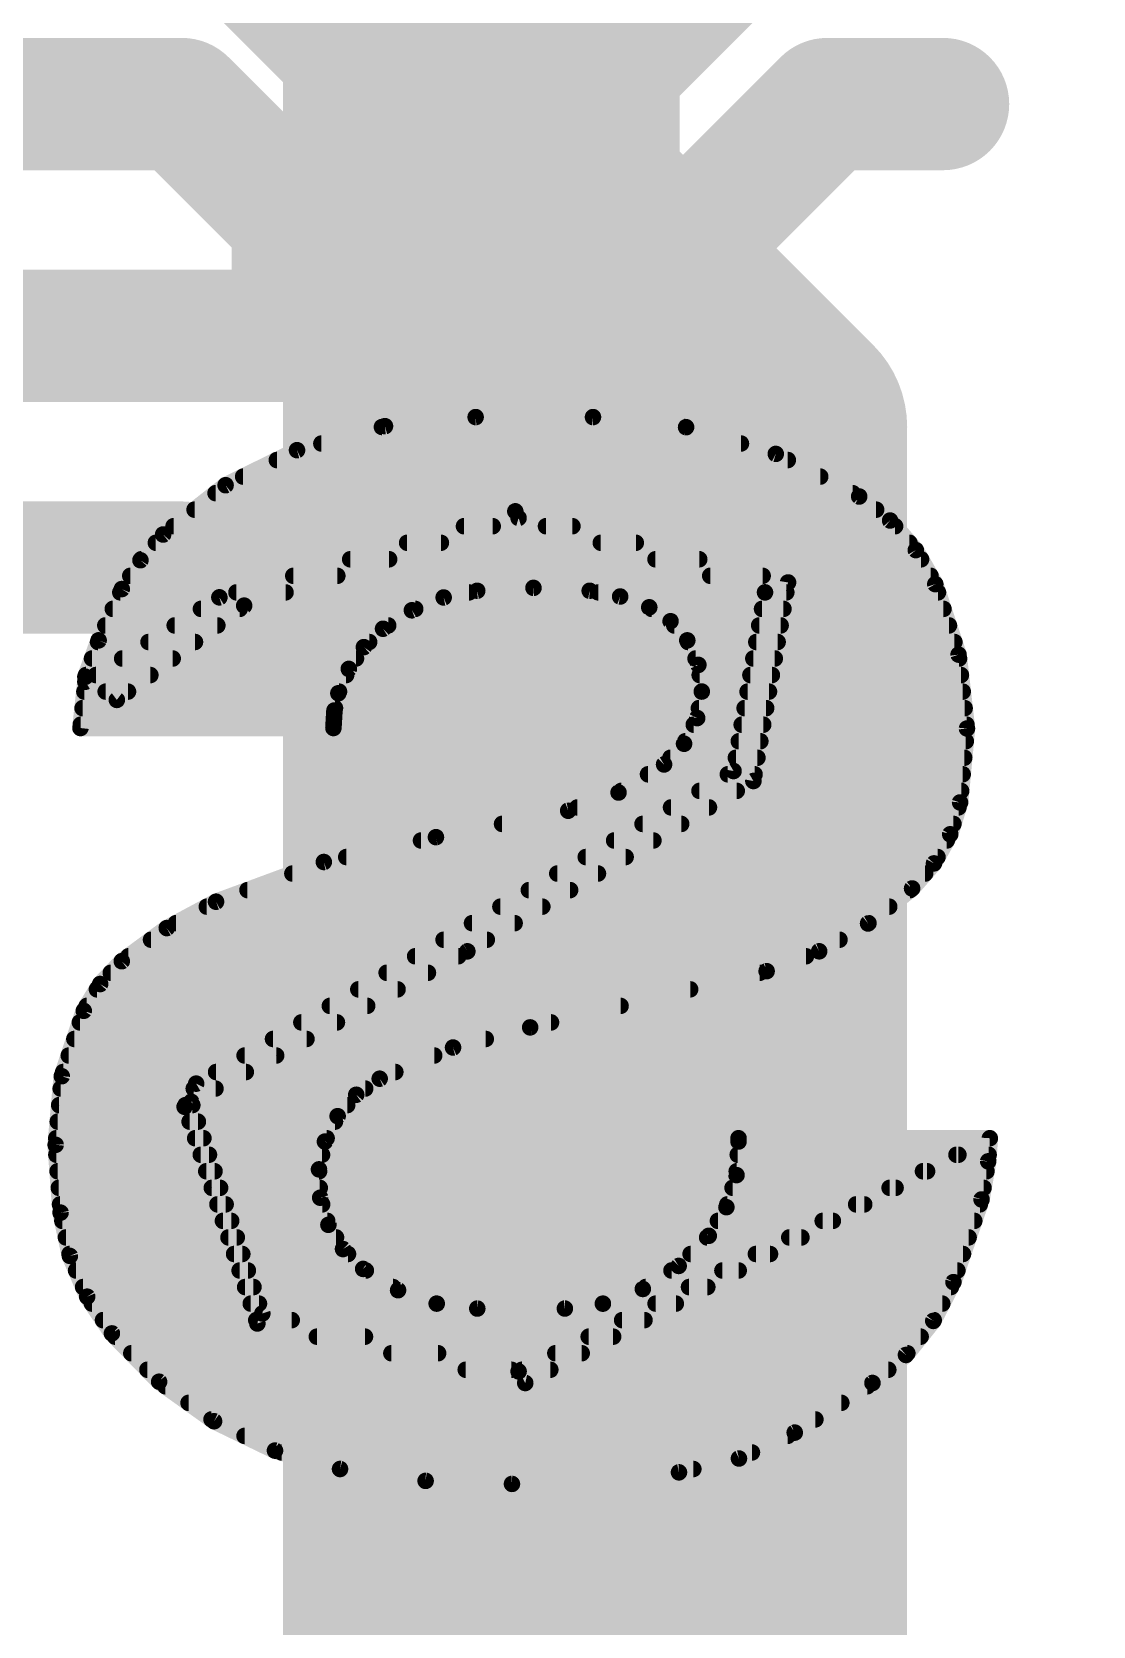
# Model space of a CAD drawing. Extents: x -19.1 to 20.4, y -11.4 to 20.4.
# Drawn here: x 11.374 to 13.005, y 9.589 to 12.037 of the extents above; entities that cross this region are included whole.
import ezdxf

# ---------------------------------------------------------------- set-up
doc = ezdxf.new("R2010")
doc.units = 0
for name, color, linetype in [('1', 12, 'CONTINUOUS'), ('16', 132, 'CONTINUOUS'), ('21', 41, 'CONTINUOUS'), ('22', 40, 'CONTINUOUS')]:
    doc.layers.add(name, color=color, linetype=linetype)

msp = doc.modelspace()

# ---------------------------------------------------------------- linework, layer by layer
at = {"layer": '1', "const_width": 0.3556}
for points in [[(12.5413, 11.43), (11.7475, 12.2238)], [(12.5413, 2.2225), (12.5413, 11.43)]]:
    msp.add_lwpolyline(points, dxfattribs=at)
at = {"layer": '1', "const_width": 0.1778}
for points in [[(12.6302, 11.43, 1), (12.4524, 11.43)], [(12.4784, 11.3671, 1), (12.6042, 11.4929)]]:
    msp.add_lwpolyline(points, format="xyb", dxfattribs=at)
at = {"layer": '16', "const_width": 0.6096}
for points in [[(12.065, 12.065), (12.7, 12.7)], [(12.065, 3.4925), (12.065, 12.065)]]:
    msp.add_lwpolyline(points, dxfattribs=at)
at = {"layer": '16', "const_width": 0.3048}
for points in [[(12.2174, 12.065, 1), (11.9126, 12.065)], [(11.9572, 12.1728, 1), (12.1728, 11.9572)]]:
    msp.add_lwpolyline(points, format="xyb", dxfattribs=at)
at = {"layer": '21', "const_width": 0.2032}
for points in [[(11.249, 11.9259), (11.6049, 11.9259)], [(11.6049, 11.9259), (11.7829, 11.748)], [(12.2405, 11.2141), (12.2405, 11.9259)], [(12.2405, 11.57), (12.5964, 11.9259)], [(12.5964, 11.9259), (12.7743, 11.9259)], [(11.7829, 11.748), (11.7829, 11.57)], [(11.7829, 11.57), (11.0711, 11.57)], [(11.6049, 11.2141), (11.249, 11.2141)]]:
    msp.add_lwpolyline(points, dxfattribs=at)
at = {"layer": '21', "const_width": 0.1016}
for points in [[(11.6409, 11.9618, 1), (11.569, 11.89)], [(11.6049, 11.8751, 1), (11.6049, 11.9767)], [(12.2913, 11.9259, 1), (12.1897, 11.9259)], [(12.5964, 11.9767, 1), (12.5964, 11.8751)], [(12.6323, 11.89, 1), (12.5605, 11.9618)], [(12.7743, 11.8751, 1), (12.7743, 11.9767)], [(11.8337, 11.748, 1), (11.7321, 11.748)], [(11.747, 11.712, 1), (11.8188, 11.7839)], [(11.7829, 11.5192, 1), (11.7829, 11.6208)], [(12.2046, 11.6059, 1), (12.2764, 11.5341)], [(11.7321, 11.57, 1), (11.8337, 11.57)], [(11.6049, 11.1633, 1), (11.6049, 11.2649)], [(12.1897, 11.2141, 1), (12.2913, 11.2141)]]:
    msp.add_lwpolyline(points, format="xyb", dxfattribs=at)
at = {"layer": '22', "const_width": 0.0254}
for points in [[(11.9169, 11.4313), (12.0562, 11.4452)], [(12.0562, 11.4452), (12.2365, 11.4452)], [(12.2365, 11.4452), (12.3795, 11.4297)], [(11.7818, 11.3944), (11.9169, 11.4313)], [(11.9122, 11.43), (12.3769, 11.43)], [(12.3795, 11.4297), (12.5173, 11.3886)], [(11.8192, 11.4046), (12.4638, 11.4046)], [(11.6721, 11.3406), (11.7818, 11.3944)], [(11.7508, 11.3792), (12.5358, 11.3792)], [(12.5173, 11.3886), (12.6454, 11.3233)], [(11.699, 11.3538), (12.5856, 11.3538)], [(11.5761, 11.2649), (11.6721, 11.3406)], [(11.6566, 11.3284), (12.6354, 11.3284)], [(12.6454, 11.3233), (12.6929, 11.2864)], [(11.6244, 11.303), (12.6715, 11.303)], [(11.6625, 11.1684), (12.1171, 11.3005)], [(12.1171, 11.3005), (12.5362, 11.1912)], [(11.5922, 11.2776), (12.0824, 11.2776)], [(12.1222, 11.2903), (11.7006, 11.1557)], [(12.0383, 11.2776), (12.2049, 11.2776)], [(12.5007, 11.176), (12.1222, 11.2903)], [(12.1643, 11.2776), (12.7006, 11.2776)], [(12.6929, 11.2864), (12.7324, 11.2409)], [(11.5412, 11.2254), (11.5761, 11.2649)], [(11.5649, 11.2522), (12.0029, 11.2522)], [(11.9509, 11.2522), (12.3023, 11.2522)], [(12.2484, 11.2522), (12.7226, 11.2522)], [(11.5126, 11.1811), (11.5412, 11.2254)], [(11.5425, 11.2268), (11.9233, 11.2268)], [(11.8635, 11.2268), (12.3997, 11.2268)], [(12.3325, 11.2268), (12.7405, 11.2268)], [(12.7324, 11.2409), (12.7623, 11.1887)], [(11.5257, 11.2014), (11.8437, 11.2014)], [(11.7761, 11.2014), (12.4971, 11.2014)], [(12.4166, 11.2014), (12.755, 11.2014)], [(11.477, 11.1023), (11.5126, 11.1811)], [(11.5103, 11.176), (11.7642, 11.176)], [(11.6887, 11.176), (12.0462, 11.176)], [(12.0587, 11.1785), (12.0071, 11.1682)], [(12.1451, 11.183), (12.0587, 11.1785)], [(12.2314, 11.1785), (12.1451, 11.183)], [(12.2782, 11.1696), (12.2314, 11.1785)], [(12.2446, 11.176), (12.5335, 11.176)], [(12.4524, 10.9017), (12.5007, 11.176)], [(12.5362, 11.1912), (12.4829, 10.8864)], [(12.5007, 11.176), (12.7665, 11.176)], [(12.7623, 11.1887), (12.7981, 11.0804)], [(11.4567, 11.0388), (11.6625, 11.1684)], [(11.7006, 11.1557), (11.505, 11.0109)], [(12.0071, 11.1682), (11.9582, 11.1485)], [(12.3229, 11.1531), (12.2782, 11.1696)], [(12.3556, 11.1318), (12.3229, 11.1531)], [(11.4988, 11.1506), (11.6937, 11.1506)], [(11.6342, 11.1506), (11.9634, 11.1506)], [(11.9582, 11.1485), (11.9139, 11.1201)], [(12.3267, 11.1506), (12.5291, 11.1506)], [(12.3813, 11.1023), (12.3556, 11.1318)], [(12.4962, 11.1506), (12.7749, 11.1506)], [(11.4567, 11.0465), (11.477, 11.1023)], [(11.4873, 11.1252), (11.6594, 11.1252)], [(11.5939, 11.1252), (11.9219, 11.1252)], [(11.9139, 11.1201), (11.8845, 11.092)], [(12.3614, 11.1252), (12.5247, 11.1252)], [(12.3984, 11.0647), (12.3813, 11.1023)], [(12.4918, 11.1252), (12.7833, 11.1252)], [(11.4761, 11.0998), (11.6251, 11.0998)], [(11.5536, 11.0998), (11.8927, 11.0998)], [(11.8845, 11.092), (11.8613, 11.0585)], [(12.3824, 11.0998), (12.5202, 11.0998)], [(12.4873, 11.0998), (12.7917, 11.0998)], [(12.7981, 11.0804), (12.811, 10.967)], [(11.4669, 11.0744), (11.5908, 11.0744)], [(11.5132, 11.0744), (11.8724, 11.0744)], [(11.8613, 11.0585), (11.8453, 11.0211)], [(12.394, 11.0744), (12.5158, 11.0744)], [(12.4036, 11.0237), (12.3984, 11.0647)], [(12.4828, 11.0744), (12.7988, 11.0744)], [(11.4491, 10.9677), (11.4567, 11.0388)], [(11.505, 11.0109), (11.4567, 11.0465)], [(11.4576, 11.049), (11.5565, 11.049)], [(11.4729, 11.049), (11.8573, 11.049)], [(12.4004, 11.049), (12.5113, 11.049)], [(12.4783, 11.049), (12.8017, 11.049)], [(11.4551, 11.0236), (11.8464, 11.0236)], [(11.4878, 11.0236), (11.5222, 11.0236)], [(11.8453, 11.0211), (11.8393, 10.9947)], [(12.3965, 10.983), (12.4036, 11.0237)], [(12.4036, 11.0236), (12.5069, 11.0236)], [(12.4739, 11.0236), (12.8045, 11.0236)], [(11.4524, 10.9982), (11.8401, 10.9982)], [(11.8393, 10.9947), (11.8377, 10.9677)], [(12.3764, 10.9436), (12.3965, 10.983)], [(12.3992, 10.9982), (12.5025, 10.9982)], [(12.4694, 10.9982), (12.8074, 10.9982)], [(11.8377, 10.9677), (11.4491, 10.9677)], [(11.4496, 10.9728), (11.838, 10.9728)], [(12.3913, 10.9728), (12.498, 10.9728)], [(12.4649, 10.9728), (12.8103, 10.9728)], [(12.811, 10.967), (12.8004, 10.8534)], [(12.3457, 10.9118), (12.3764, 10.9436)], [(12.3783, 10.9474), (12.4936, 10.9474)], [(12.4604, 10.9474), (12.8092, 10.9474)], [(12.2757, 10.8687), (12.3457, 10.9118)], [(12.3555, 10.922), (12.4891, 10.922)], [(12.456, 10.922), (12.8068, 10.922)], [(11.6269, 10.4216), (12.4524, 10.9017)], [(12.4829, 10.8864), (12.0435, 10.6248)], [(12.321, 10.8966), (12.4847, 10.8966)], [(12.4436, 10.8966), (12.8044, 10.8966)], [(12.1984, 10.8407), (12.2757, 10.8687)], [(12.2798, 10.8712), (12.4574, 10.8712)], [(12.4, 10.8712), (12.8021, 10.8712)], [(11.9952, 10.8001), (12.1984, 10.8407)], [(12.2125, 10.8458), (12.4147, 10.8458)], [(12.3563, 10.8458), (12.798, 10.8458)], [(12.8004, 10.8534), (12.7853, 10.8045)], [(12.0968, 10.8204), (12.372, 10.8204)], [(12.3126, 10.8204), (12.7902, 10.8204)], [(11.8229, 10.762), (11.9952, 10.8001)], [(11.9722, 10.795), (12.3294, 10.795)], [(12.2689, 10.795), (12.78, 10.795)], [(12.7853, 10.8045), (12.7603, 10.7598)], [(11.6574, 10.701), (11.8229, 10.762)], [(11.8574, 10.7696), (12.2867, 10.7696)], [(12.2253, 10.7696), (12.7658, 10.7696)], [(12.7603, 10.7598), (12.7267, 10.7213)], [(11.7747, 10.7442), (12.2441, 10.7442)], [(12.1816, 10.7442), (12.7467, 10.7442)], [(11.7057, 10.7188), (12.2014, 10.7188)], [(12.1379, 10.7188), (12.7236, 10.7188)], [(12.7267, 10.7213), (12.6591, 10.6675)], [(11.5817, 10.6605), (11.6574, 10.701)], [(11.6432, 10.6934), (12.1587, 10.6934)], [(12.0942, 10.6934), (12.6916, 10.6934)], [(11.5958, 10.668), (12.1161, 10.668)], [(12.0506, 10.668), (12.6597, 10.668)], [(12.6591, 10.6675), (12.584, 10.6249)], [(11.5126, 10.6096), (11.5817, 10.6605)], [(11.5575, 10.6426), (12.0734, 10.6426)], [(12.0069, 10.6426), (12.6152, 10.6426)], [(11.5229, 10.6172), (12.0296, 10.6172)], [(12.0435, 10.6248), (11.6193, 10.3937)], [(11.9632, 10.6172), (12.5637, 10.6172)], [(12.584, 10.6249), (12.5032, 10.5943)], [(11.4794, 10.5746), (11.5126, 10.6096)], [(11.4957, 10.5918), (11.9829, 10.5918)], [(11.9195, 10.5918), (12.4927, 10.5918)], [(12.5032, 10.5943), (12.14, 10.508)], [(11.4542, 10.5334), (11.4794, 10.5746)], [(11.4744, 10.5664), (11.9363, 10.5664)], [(11.8759, 10.5664), (12.3858, 10.5664)], [(11.4588, 10.541), (11.8897, 10.541)], [(11.8322, 10.541), (12.2789, 10.541)], [(11.4204, 10.4331), (11.4542, 10.5334)], [(11.4482, 10.5156), (11.8431, 10.5156)], [(11.7885, 10.5156), (12.172, 10.5156)], [(11.4397, 10.4902), (11.7964, 10.4902)], [(11.7449, 10.4902), (12.0718, 10.4902)], [(12.14, 10.508), (12.0215, 10.4771)], [(12.0215, 10.4771), (11.9088, 10.4292)], [(11.4311, 10.4648), (11.7498, 10.4648)], [(11.7012, 10.4648), (11.9926, 10.4648)], [(11.411, 10.3276), (11.4204, 10.4331)], [(11.4226, 10.4394), (11.7032, 10.4394)], [(11.6091, 10.3861), (11.6269, 10.4216)], [(11.6575, 10.4394), (11.9328, 10.4394)], [(11.9088, 10.4292), (11.8728, 10.4045)], [(11.4187, 10.414), (11.6566, 10.414)], [(11.6193, 10.3937), (11.7285, 10.0686)], [(11.6231, 10.414), (11.8866, 10.414)], [(11.8728, 10.4045), (11.8442, 10.3716)], [(11.4164, 10.3886), (11.621, 10.3886)], [(11.7209, 10.0533), (11.6091, 10.3861)], [(11.6104, 10.3886), (11.859, 10.3886)], [(11.8442, 10.3716), (11.8247, 10.3326)], [(11.4142, 10.3632), (11.6295, 10.3632)], [(11.6168, 10.3632), (11.84, 10.3632)], [(11.4186, 10.2235), (11.411, 10.3276)], [(11.4119, 10.3378), (11.6381, 10.3378)], [(11.6253, 10.3378), (11.8273, 10.3378)], [(11.8247, 10.3326), (11.8156, 10.29)], [(12.1222, 9.9797), (12.8461, 10.3378)], [(12.8461, 10.3378), (12.1324, 9.9619)], [(12.457, 10.2811), (12.46, 10.3327)], [(12.46, 10.3327), (12.46, 10.3378)], [(12.46, 10.3378), (12.8461, 10.3378)], [(12.8461, 10.3378), (12.8436, 10.3022)], [(11.4121, 10.3124), (11.6466, 10.3124)], [(11.6339, 10.3124), (11.8203, 10.3124)], [(12.4588, 10.3124), (12.7979, 10.3124)], [(12.7948, 10.3124), (12.8443, 10.3124)], [(12.8436, 10.3022), (12.8334, 10.2438)], [(11.414, 10.287), (11.6551, 10.287)], [(11.6424, 10.287), (11.8157, 10.287)], [(11.8156, 10.29), (11.8174, 10.2464)], [(12.4414, 10.2319), (12.457, 10.2811)], [(12.4573, 10.287), (12.7497, 10.287)], [(12.7434, 10.287), (12.8409, 10.287)], [(11.4158, 10.2616), (11.6637, 10.2616)], [(11.6509, 10.2616), (11.8168, 10.2616)], [(11.8174, 10.2464), (11.83, 10.2048)], [(12.4508, 10.2616), (12.7014, 10.2616)], [(12.6921, 10.2616), (12.8365, 10.2616)], [(11.4177, 10.2362), (11.6722, 10.2362)], [(11.4329, 10.1571), (11.4186, 10.2235)], [(11.6595, 10.2362), (11.8205, 10.2362)], [(12.4143, 10.1879), (12.4414, 10.2319)], [(12.4428, 10.2362), (12.6532, 10.2362)], [(12.6407, 10.2362), (12.8308, 10.2362)], [(12.8334, 10.2438), (12.7902, 10.1168)], [(11.4213, 10.2108), (11.6807, 10.2108)], [(11.668, 10.2108), (11.8282, 10.2108)], [(11.83, 10.2048), (11.8525, 10.1676)], [(12.4284, 10.2108), (12.605, 10.2108)], [(12.5894, 10.2108), (12.8222, 10.2108)], [(11.4268, 10.1854), (11.6893, 10.1854)], [(11.6765, 10.1854), (11.8417, 10.1854)], [(12.3681, 10.1416), (12.4143, 10.1879)], [(12.4118, 10.1854), (12.5567, 10.1854)], [(12.538, 10.1854), (12.8135, 10.1854)], [(11.4323, 10.16), (11.6978, 10.16)], [(11.4595, 10.0945), (11.4329, 10.1571)], [(11.6851, 10.16), (11.8602, 10.16)], [(11.8525, 10.1676), (11.8834, 10.1371)], [(12.3864, 10.16), (12.5085, 10.16)], [(12.4867, 10.16), (12.8049, 10.16)], [(11.4424, 10.1346), (11.7063, 10.1346)], [(11.6936, 10.1346), (11.8875, 10.1346)], [(11.8834, 10.1371), (11.937, 10.1044)], [(12.3131, 10.1064), (12.3681, 10.1416)], [(12.3571, 10.1346), (12.4603, 10.1346)], [(12.4353, 10.1346), (12.7963, 10.1346)], [(11.4532, 10.1092), (11.7149, 10.1092)], [(11.7021, 10.1092), (11.9292, 10.1092)], [(11.937, 10.1044), (11.9964, 10.0838)], [(12.2517, 10.0838), (12.3131, 10.1064)], [(12.3174, 10.1092), (12.4121, 10.1092)], [(12.384, 10.1092), (12.7863, 10.1092)], [(12.7902, 10.1168), (12.7593, 10.0573)], [(11.4974, 10.0381), (11.4595, 10.0945)], [(11.4667, 10.0838), (11.7234, 10.0838)], [(11.7107, 10.0838), (11.9965, 10.0838)], [(11.9964, 10.0838), (12.0587, 10.0762)], [(12.0587, 10.0762), (12.1933, 10.0762)], [(12.1933, 10.0762), (12.2517, 10.0838)], [(12.2517, 10.0838), (12.3638, 10.0838)], [(12.3326, 10.0838), (12.7731, 10.0838)], [(11.4838, 10.0584), (11.7737, 10.0584)], [(11.7192, 10.0584), (12.3156, 10.0584)], [(12.1324, 9.9619), (11.7209, 10.0533)], [(11.7285, 10.0686), (12.1222, 9.9797)], [(12.2813, 10.0584), (12.7599, 10.0584)], [(12.7593, 10.0573), (12.7173, 10.0049)], [(11.57, 9.9638), (11.4974, 10.0381)], [(11.5024, 10.033), (11.8862, 10.033)], [(11.8123, 10.033), (12.2674, 10.033)], [(12.2299, 10.033), (12.7398, 10.033)], [(11.5272, 10.0076), (11.9986, 10.0076)], [(11.9267, 10.0076), (12.2192, 10.0076)], [(12.1786, 10.0076), (12.7194, 10.0076)], [(12.7173, 10.0049), (12.6658, 9.9619)], [(11.552, 9.9822), (12.1111, 9.9822)], [(12.041, 9.9822), (12.1709, 9.9822)], [(12.1273, 9.9822), (12.6901, 9.9822)], [(11.6544, 9.9032), (11.57, 9.9638)], [(11.5797, 9.9568), (12.6578, 9.9568)], [(12.6658, 9.9619), (12.5464, 9.8857)], [(11.6151, 9.9314), (12.618, 9.9314)], [(11.6504, 9.906), (12.5782, 9.906)], [(11.7479, 9.858), (11.6544, 9.9032)], [(11.7012, 9.8806), (12.5354, 9.8806)], [(12.5464, 9.8857), (12.4607, 9.8459)], [(11.8479, 9.8298), (11.7479, 9.858)], [(11.758, 9.8552), (12.4807, 9.8552)], [(11.9794, 9.8116), (11.8479, 9.8298)], [(11.8479, 9.8298), (12.3907, 9.8298)], [(12.4607, 9.8459), (12.3686, 9.8247)], [(12.112, 9.8069), (11.9794, 9.8116)], [(12.3686, 9.8247), (12.112, 9.8069)]]:
    msp.add_lwpolyline(points, dxfattribs=at)
at = {"layer": '22', "const_width": 0.0127}
for points in [[(12.0562, 11.4515, 1), (12.0562, 11.4389)], [(12.0568, 11.4389, 1), (12.0556, 11.4515)], [(12.2372, 11.4515, 1), (12.2358, 11.4389)], [(12.2365, 11.4389, 1), (12.2365, 11.4515)], [(11.9122, 11.4363, 1), (11.9122, 11.4237)], [(11.9162, 11.4376, 1), (11.9175, 11.425)], [(11.9186, 11.4251, 1), (11.9152, 11.4374)], [(12.3813, 11.4358, 1), (12.3777, 11.4236)], [(12.3769, 11.4237, 1), (12.3769, 11.4363)], [(12.3788, 11.4234, 1), (12.3802, 11.436)], [(11.8192, 11.4109, 1), (11.8192, 11.3983)], [(12.4638, 11.3983, 1), (12.4638, 11.4109)], [(11.7508, 11.3856, 1), (11.7508, 11.3729)], [(11.7801, 11.4005, 1), (11.7835, 11.3883)], [(11.7846, 11.3887, 1), (11.779, 11.4001)], [(12.5202, 11.3943, 1), (12.5144, 11.383)], [(12.5155, 11.3826, 1), (12.5191, 11.3947)], [(12.5358, 11.3729, 1), (12.5358, 11.3856)], [(11.699, 11.3601, 1), (11.699, 11.3475)], [(12.5856, 11.3475, 1), (12.5856, 11.3601)], [(11.6566, 11.3347, 1), (11.6566, 11.3221)], [(11.6693, 11.3463, 1), (11.6749, 11.3349)], [(11.676, 11.3356, 1), (11.6681, 11.3456)], [(12.6354, 11.3221, 1), (12.6354, 11.3347)], [(12.6493, 11.3283, 1), (12.6415, 11.3183)], [(12.6425, 11.3176, 1), (12.6483, 11.329)], [(11.6244, 11.3094, 1), (11.6244, 11.2967)], [(12.1187, 11.3066, 1), (12.1155, 11.2944)], [(12.1189, 11.2944, 1), (12.1153, 11.3066)], [(12.6715, 11.2967, 1), (12.6715, 11.3094)], [(11.5922, 11.284, 1), (11.5922, 11.2713)], [(12.0383, 11.284, 1), (12.0383, 11.2713)], [(12.0824, 11.2713, 1), (12.0824, 11.284)], [(12.124, 11.2964, 1), (12.1204, 11.2842)], [(12.1241, 11.2843, 1), (12.1203, 11.2963)], [(12.1643, 11.284, 1), (12.1643, 11.2713)], [(12.2049, 11.2713, 1), (12.2049, 11.284)], [(12.6977, 11.2905, 1), (12.6881, 11.2822)], [(12.689, 11.2814, 1), (12.6968, 11.2914)], [(12.7006, 11.2713, 1), (12.7006, 11.284)], [(11.5649, 11.2585, 1), (11.5649, 11.2459)], [(11.5722, 11.2699, 1), (11.58, 11.2599)], [(11.5809, 11.2607, 1), (11.5713, 11.2691)], [(11.9509, 11.2585, 1), (11.9509, 11.2459)], [(12.0029, 11.2459, 1), (12.0029, 11.2585)], [(12.2484, 11.2585, 1), (12.2484, 11.2459)], [(12.3023, 11.2459, 1), (12.3023, 11.2585)], [(12.7226, 11.2459, 1), (12.7226, 11.2585)], [(11.5466, 11.2219, 1), (11.5359, 11.2288)], [(11.5425, 11.2332, 1), (11.5425, 11.2205)], [(11.8635, 11.2332, 1), (11.8635, 11.2205)], [(11.9233, 11.2205, 1), (11.9233, 11.2332)], [(12.3325, 11.2332, 1), (12.3325, 11.2205)], [(12.3997, 11.2205, 1), (12.3997, 11.2332)], [(12.7379, 11.2441, 1), (12.7269, 11.2378)], [(12.7276, 11.2368, 1), (12.7372, 11.2451)], [(12.7405, 11.2205, 1), (12.7405, 11.2332)], [(11.5257, 11.2078, 1), (11.5257, 11.1951)], [(11.5365, 11.2296, 1), (11.546, 11.2212)], [(11.7761, 11.2078, 1), (11.7761, 11.1951)], [(11.8437, 11.1951, 1), (11.8437, 11.2078)], [(12.4166, 11.2078, 1), (12.4166, 11.1951)], [(12.4971, 11.1951, 1), (12.4971, 11.2078)], [(12.755, 11.1951, 1), (12.755, 11.2078)], [(11.5103, 11.1823, 1), (11.5103, 11.1697)], [(11.5073, 11.1845, 1), (11.5179, 11.1777)], [(11.5184, 11.1785, 1), (11.5068, 11.1837)], [(11.6887, 11.1823, 1), (11.6887, 11.1697)], [(11.7642, 11.1697, 1), (11.7642, 11.1823)], [(12.0462, 11.1697, 1), (12.0462, 11.1823)], [(12.0584, 11.1848, 1), (12.059, 11.1722)], [(12.0599, 11.1723, 1), (12.0575, 11.1847)], [(12.1454, 11.1893, 1), (12.1447, 11.1766)], [(12.1454, 11.1766, 1), (12.1447, 11.1893)], [(12.2326, 11.1847, 1), (12.2302, 11.1723)], [(12.2311, 11.1722, 1), (12.2317, 11.1848)], [(12.2446, 11.1823, 1), (12.2446, 11.1697)], [(12.507, 11.1749, 1), (12.4944, 11.1771)], [(12.5007, 11.1823, 1), (12.5007, 11.1697)], [(12.4989, 11.1699, 1), (12.5025, 11.1821)], [(12.5425, 11.1901, 1), (12.5299, 11.1923)], [(12.5335, 11.1697, 1), (12.5335, 11.1823)], [(12.5346, 11.1851, 1), (12.5378, 11.1973)], [(12.7683, 11.1907, 1), (12.7563, 11.1867)], [(12.7568, 11.1855, 1), (12.7678, 11.1919)], [(12.7665, 11.1697, 1), (12.7665, 11.1823)], [(11.6607, 11.1745, 1), (11.6643, 11.1623)], [(11.6659, 11.163, 1), (11.6591, 11.1738)], [(11.6987, 11.1617, 1), (11.7025, 11.1497)], [(11.7044, 11.1506, 1), (11.6968, 11.1608)], [(12.0058, 11.1744, 1), (12.0083, 11.162)], [(12.0094, 11.1623, 1), (12.0047, 11.1741)], [(12.2804, 11.1756, 1), (12.276, 11.1637)], [(12.277, 11.1634, 1), (12.2794, 11.1759)], [(12.3264, 11.1584, 1), (12.3194, 11.1478)], [(12.3207, 11.1471, 1), (12.3251, 11.1591)], [(11.4988, 11.157, 1), (11.4988, 11.1443)], [(11.6342, 11.157, 1), (11.6342, 11.1443)], [(11.6937, 11.1443, 1), (11.6937, 11.157)], [(11.9559, 11.1544, 1), (11.9606, 11.1426)], [(11.9617, 11.1432, 1), (11.9548, 11.1539)], [(11.9634, 11.1443, 1), (11.9634, 11.157)], [(12.3267, 11.157, 1), (12.3267, 11.1443)], [(12.3604, 11.1359, 1), (12.3509, 11.1276)], [(12.3522, 11.1265, 1), (12.3591, 11.1371)], [(12.4962, 11.157, 1), (12.4962, 11.1443)], [(12.5291, 11.1443, 1), (12.5291, 11.157)], [(12.7749, 11.1443, 1), (12.7749, 11.157)], [(11.483, 11.1001, 1), (11.471, 11.1045)], [(11.4873, 11.1316, 1), (11.4873, 11.1189)], [(11.5939, 11.1316, 1), (11.5939, 11.1189)], [(11.6594, 11.1189, 1), (11.6594, 11.1316)], [(11.9105, 11.1254, 1), (11.9173, 11.1148)], [(11.9183, 11.1155, 1), (11.9095, 11.1247)], [(11.9219, 11.1189, 1), (11.9219, 11.1316)], [(12.3614, 11.1316, 1), (12.3614, 11.1189)], [(12.3871, 11.1049, 1), (12.3755, 11.0997)], [(12.4918, 11.1316, 1), (12.4918, 11.1189)], [(12.5247, 11.1189, 1), (12.5247, 11.1316)], [(12.7833, 11.1189, 1), (12.7833, 11.1316)], [(11.4761, 11.1061, 1), (11.4761, 11.0935)], [(11.4712, 11.1049, 1), (11.4828, 11.0997)], [(11.5536, 11.1061, 1), (11.5536, 11.0935)], [(11.6251, 11.0935, 1), (11.6251, 11.1061)], [(11.8801, 11.0965, 1), (11.8889, 11.0874)], [(11.8897, 11.0883, 1), (11.8793, 11.0956)], [(11.8927, 11.0935, 1), (11.8927, 11.1061)], [(12.3824, 11.1061, 1), (12.3824, 11.0935)], [(12.3765, 11.0981, 1), (12.3861, 11.1065)], [(12.4873, 11.1061, 1), (12.4873, 11.0935)], [(12.5202, 11.0935, 1), (12.5202, 11.1061)], [(12.7917, 11.0935, 1), (12.7917, 11.1061)], [(12.8044, 11.0811, 1), (12.7918, 11.0796)], [(11.4669, 11.0808, 1), (11.4669, 11.0681)], [(11.5132, 11.0808, 1), (11.5132, 11.0681)], [(11.5908, 11.0681, 1), (11.5908, 11.0808)], [(11.8561, 11.0621, 1), (11.8666, 11.0549)], [(11.8672, 11.056, 1), (11.8555, 11.061)], [(11.8724, 11.0681, 1), (11.8724, 11.0808)], [(12.394, 11.0808, 1), (12.394, 11.0681)], [(12.4047, 11.0655, 1), (12.3921, 11.0639)], [(12.3926, 11.0621, 1), (12.4042, 11.0673)], [(12.4828, 11.0808, 1), (12.4828, 11.0681)], [(12.5158, 11.0681, 1), (12.5158, 11.0808)], [(12.7921, 11.0784, 1), (12.8041, 11.0824)], [(12.7988, 11.0681, 1), (12.7988, 11.0808)], [(11.4605, 11.0516, 1), (11.4529, 11.0414)], [(11.4507, 11.0487, 1), (11.4627, 11.0443)], [(11.4533, 11.0442, 1), (11.4601, 11.0334)], [(11.463, 11.0381, 1), (11.4504, 11.0395)], [(11.4576, 11.0554, 1), (11.4576, 11.0427)], [(11.4729, 11.0554, 1), (11.4729, 11.0427)], [(11.5565, 11.0427, 1), (11.5565, 11.0554)], [(11.8573, 11.0427, 1), (11.8573, 11.0554)], [(12.4004, 11.0554, 1), (12.4004, 11.0427)], [(12.4783, 11.0554, 1), (12.4783, 11.0427)], [(12.5113, 11.0427, 1), (12.5113, 11.0554)], [(12.8017, 11.0427, 1), (12.8017, 11.0554)], [(11.4551, 11.0299, 1), (11.4551, 11.0173)], [(11.4878, 11.0299, 1), (11.4878, 11.0173)], [(11.5012, 11.016, 1), (11.5088, 11.0058)], [(11.5012, 11.0058, 1), (11.5088, 11.016)], [(11.5222, 11.0173, 1), (11.5222, 11.0299)], [(11.8395, 11.0236, 1), (11.8511, 11.0186)], [(11.8515, 11.0197, 1), (11.8391, 11.0225)], [(11.8464, 11.0173, 1), (11.8464, 11.0299)], [(12.4099, 11.0226, 1), (12.3974, 11.0248)], [(12.4036, 11.0299, 1), (12.4036, 11.0173)], [(12.3973, 11.0229, 1), (12.4099, 11.0245)], [(12.4739, 11.0299, 1), (12.4739, 11.0173)], [(12.5069, 11.0173, 1), (12.5069, 11.0299)], [(12.8045, 11.0173, 1), (12.8045, 11.0299)], [(11.4524, 11.0046, 1), (11.4524, 10.9919)], [(11.8457, 10.9943, 1), (11.833, 10.9951)], [(11.8331, 10.9961, 1), (11.8455, 10.9933)], [(11.8401, 10.9919, 1), (11.8401, 11.0046)], [(12.4022, 10.9801, 1), (12.3908, 10.9859)], [(12.3992, 11.0046, 1), (12.3992, 10.9919)], [(12.4694, 11.0046, 1), (12.4694, 10.9919)], [(12.5025, 10.9919, 1), (12.5025, 11.0046)], [(12.8074, 10.9919, 1), (12.8074, 11.0046)], [(11.4491, 10.9741, 1), (11.4491, 10.9614)], [(11.4428, 10.9684, 1), (11.4554, 10.967)], [(11.4496, 10.9792, 1), (11.4496, 10.9665)], [(11.8314, 10.9681, 1), (11.844, 10.9673)], [(11.8377, 10.9614, 1), (11.8377, 10.9741)], [(11.838, 10.9665, 1), (11.838, 10.9792)], [(12.3913, 10.9792, 1), (12.3913, 10.9665)], [(12.3902, 10.9841, 1), (12.4028, 10.9819)], [(12.4649, 10.9792, 1), (12.4649, 10.9665)], [(12.498, 10.9665, 1), (12.498, 10.9792)], [(12.8173, 10.9664, 1), (12.8047, 10.9676)], [(12.8047, 10.9663, 1), (12.8173, 10.9677)], [(12.8103, 10.9665, 1), (12.8103, 10.9792)], [(12.3707, 10.9465, 1), (12.3821, 10.9407)], [(12.381, 10.9392, 1), (12.3718, 10.948)], [(12.3783, 10.9537, 1), (12.3783, 10.9411)], [(12.4604, 10.9537, 1), (12.4604, 10.9411)], [(12.4936, 10.9411, 1), (12.4936, 10.9537)], [(12.8092, 10.9411, 1), (12.8092, 10.9537)], [(12.3411, 10.9162, 1), (12.3503, 10.9074)], [(12.349, 10.9064, 1), (12.3424, 10.9172)], [(12.3555, 10.9284, 1), (12.3555, 10.9157)], [(12.456, 10.9284, 1), (12.456, 10.9157)], [(12.4891, 10.9157, 1), (12.4891, 10.9284)], [(12.8068, 10.9157, 1), (12.8068, 10.9284)], [(12.321, 10.903, 1), (12.321, 10.8903)], [(12.4436, 10.903, 1), (12.4436, 10.8903)], [(12.4461, 10.9028, 1), (12.4587, 10.9006)], [(12.4556, 10.8962, 1), (12.4492, 10.9072)], [(12.4861, 10.8809, 1), (12.4797, 10.8919)], [(12.4847, 10.8903, 1), (12.4847, 10.903)], [(12.8044, 10.8903, 1), (12.8044, 10.903)], [(12.2724, 10.8741, 1), (12.279, 10.8633)], [(12.2798, 10.8775, 1), (12.2798, 10.8649)], [(12.2779, 10.8627, 1), (12.2736, 10.8746)], [(12.4, 10.8775, 1), (12.4, 10.8649)], [(12.4574, 10.8649, 1), (12.4574, 10.8775)], [(12.4766, 10.8875, 1), (12.4892, 10.8853)], [(12.8021, 10.8649, 1), (12.8021, 10.8775)], [(12.1962, 10.8467, 1), (12.2006, 10.8347)], [(12.1996, 10.8345, 1), (12.1972, 10.8469)], [(12.2125, 10.8521, 1), (12.2125, 10.8395)], [(12.3563, 10.8521, 1), (12.3563, 10.8395)], [(12.4147, 10.8395, 1), (12.4147, 10.8521)], [(12.7941, 10.854, 1), (12.8067, 10.8528)], [(12.8065, 10.8515, 1), (12.7943, 10.8553)], [(12.798, 10.8395, 1), (12.798, 10.8521)], [(12.0968, 10.8268, 1), (12.0968, 10.8141)], [(12.3126, 10.8268, 1), (12.3126, 10.8141)], [(12.372, 10.8141, 1), (12.372, 10.8268)], [(12.7902, 10.8141, 1), (12.7902, 10.8268)], [(11.9722, 10.8013, 1), (11.9722, 10.7887)], [(11.994, 10.8063, 1), (11.9964, 10.7939)], [(11.9966, 10.7939, 1), (11.9938, 10.8063)], [(12.2689, 10.8013, 1), (12.2689, 10.7887)], [(12.3294, 10.7887, 1), (12.3294, 10.8013)], [(12.7792, 10.8064, 1), (12.7913, 10.8026)], [(12.7908, 10.8014, 1), (12.7797, 10.8076)], [(12.78, 10.7887, 1), (12.78, 10.8013)], [(11.8216, 10.7682, 1), (11.8243, 10.7558)], [(11.8251, 10.756, 1), (11.8208, 10.7679)], [(11.8574, 10.7759, 1), (11.8574, 10.7633)], [(12.2253, 10.7759, 1), (12.2253, 10.7633)], [(12.2867, 10.7633, 1), (12.2867, 10.7759)], [(12.7651, 10.7557, 1), (12.7556, 10.764)], [(12.7658, 10.7633, 1), (12.7658, 10.7759)], [(11.7747, 10.7506, 1), (11.7747, 10.7379)], [(12.1816, 10.7506, 1), (12.1816, 10.7379)], [(12.2441, 10.7379, 1), (12.2441, 10.7506)], [(12.7467, 10.7379, 1), (12.7467, 10.7506)], [(12.7548, 10.7629, 1), (12.7659, 10.7568)], [(11.7057, 10.7251, 1), (11.7057, 10.7125)], [(12.1379, 10.7251, 1), (12.1379, 10.7125)], [(12.2014, 10.7125, 1), (12.2014, 10.7251)], [(12.7219, 10.7255, 1), (12.7315, 10.7171)], [(12.7307, 10.7163, 1), (12.7227, 10.7263)], [(12.7236, 10.7125, 1), (12.7236, 10.7251)], [(11.6432, 10.6997, 1), (11.6432, 10.6871)], [(11.6552, 10.707, 1), (11.6596, 10.695)], [(11.6604, 10.6954, 1), (11.6544, 10.7066)], [(12.0942, 10.6997, 1), (12.0942, 10.6871)], [(12.1587, 10.6871, 1), (12.1587, 10.6997)], [(12.6916, 10.6871, 1), (12.6916, 10.6997)], [(11.5958, 10.6744, 1), (11.5958, 10.6617)], [(12.0506, 10.6744, 1), (12.0506, 10.6617)], [(12.1161, 10.6617, 1), (12.1161, 10.6744)], [(12.6551, 10.6725, 1), (12.663, 10.6626)], [(12.6622, 10.662, 1), (12.656, 10.6731)], [(12.6597, 10.6617, 1), (12.6597, 10.6744)], [(11.5575, 10.6489, 1), (11.5575, 10.6363)], [(11.5787, 10.6661, 1), (11.5847, 10.6549)], [(11.5855, 10.6554, 1), (11.578, 10.6656)], [(12.0069, 10.6489, 1), (12.0069, 10.6363)], [(12.0734, 10.6363, 1), (12.0734, 10.6489)], [(12.6152, 10.6363, 1), (12.6152, 10.6489)], [(11.5229, 10.6235, 1), (11.5229, 10.6109)], [(11.9632, 10.6235, 1), (11.9632, 10.6109)], [(12.0296, 10.6109, 1), (12.0296, 10.6235)], [(12.0403, 10.6303, 1), (12.0467, 10.6193)], [(12.0465, 10.6192, 1), (12.0405, 10.6304)], [(12.5637, 10.6109, 1), (12.5637, 10.6235)], [(12.5809, 10.6304, 1), (12.5871, 10.6193)], [(12.5862, 10.6189, 1), (12.5817, 10.6308)], [(11.4957, 10.5982, 1), (11.4957, 10.5855)], [(11.5088, 10.6147, 1), (11.5164, 10.6045)], [(11.5172, 10.6052, 1), (11.508, 10.614)], [(11.9195, 10.5982, 1), (11.9195, 10.5855)], [(11.9829, 10.5855, 1), (11.9829, 10.5982)], [(12.4927, 10.5855, 1), (12.4927, 10.5982)], [(12.501, 10.6002, 1), (12.5054, 10.5884)], [(12.5047, 10.5881, 1), (12.5017, 10.6005)], [(11.4744, 10.5727, 1), (11.4744, 10.5601)], [(11.4748, 10.579, 1), (11.484, 10.5702)], [(11.4848, 10.5713, 1), (11.4739, 10.5779)], [(11.8759, 10.5727, 1), (11.8759, 10.5601)], [(11.9363, 10.5601, 1), (11.9363, 10.5727)], [(12.3858, 10.5601, 1), (12.3858, 10.5727)], [(11.4588, 10.5473, 1), (11.4588, 10.5347)], [(11.8322, 10.5473, 1), (11.8322, 10.5347)], [(11.8897, 10.5347, 1), (11.8897, 10.5473)], [(12.2789, 10.5347, 1), (12.2789, 10.5473)], [(11.4482, 10.522, 1), (11.4482, 10.5093)], [(11.4488, 10.5367, 1), (11.4596, 10.5301)], [(11.4602, 10.5314, 1), (11.4482, 10.5354)], [(11.7885, 10.522, 1), (11.7885, 10.5093)], [(11.8431, 10.5093, 1), (11.8431, 10.522)], [(12.172, 10.5093, 1), (12.172, 10.522)], [(11.4397, 10.4965, 1), (11.4397, 10.4839)], [(11.7449, 10.4965, 1), (11.7449, 10.4839)], [(11.7964, 10.4839, 1), (11.7964, 10.4965)], [(12.0718, 10.4839, 1), (12.0718, 10.4965)], [(12.1385, 10.5142, 1), (12.1415, 10.5018)], [(12.1416, 10.5019, 1), (12.1384, 10.5141)], [(12.0199, 10.4832, 1), (12.0231, 10.4709)], [(12.024, 10.4712, 1), (12.019, 10.4829)], [(11.4311, 10.4711, 1), (11.4311, 10.4585)], [(11.7012, 10.4711, 1), (11.7012, 10.4585)], [(11.7498, 10.4585, 1), (11.7498, 10.4711)], [(11.9926, 10.4585, 1), (11.9926, 10.4711)], [(11.4144, 10.4351, 1), (11.4264, 10.431)], [(11.4267, 10.4325, 1), (11.4141, 10.4336)], [(11.4226, 10.4458, 1), (11.4226, 10.4331)], [(11.6237, 10.4271, 1), (11.6301, 10.4161)], [(11.6326, 10.4188, 1), (11.6212, 10.4244)], [(11.6575, 10.4458, 1), (11.6575, 10.4331)], [(11.7032, 10.4331, 1), (11.7032, 10.4458)], [(11.9063, 10.435, 1), (11.9113, 10.4234)], [(11.9124, 10.424, 1), (11.9052, 10.4344)], [(11.9328, 10.4331, 1), (11.9328, 10.4458)], [(11.4187, 10.4203, 1), (11.4187, 10.4077)], [(11.6253, 10.3957, 1), (11.6133, 10.3917)], [(11.6163, 10.3993, 1), (11.6223, 10.3881)], [(11.6231, 10.4203, 1), (11.6231, 10.4077)], [(11.6566, 10.4077, 1), (11.6566, 10.4203)], [(11.8692, 10.4098, 1), (11.8764, 10.3993)], [(11.8776, 10.4004, 1), (11.868, 10.4087)], [(11.8866, 10.4077, 1), (11.8866, 10.4203)], [(11.4164, 10.3949, 1), (11.4164, 10.3823)], [(11.6151, 10.3881, 1), (11.6031, 10.3841)], [(11.6034, 10.3889, 1), (11.6148, 10.3833)], [(11.6104, 10.3949, 1), (11.6104, 10.3823)], [(11.621, 10.3823, 1), (11.621, 10.3949)], [(11.8394, 10.3758, 1), (11.849, 10.3675)], [(11.8499, 10.3688, 1), (11.8385, 10.3745)], [(11.859, 10.3823, 1), (11.859, 10.3949)], [(11.4142, 10.3696, 1), (11.4142, 10.3569)], [(11.6168, 10.3696, 1), (11.6168, 10.3569)], [(11.6295, 10.3569, 1), (11.6295, 10.3696)], [(11.84, 10.3569, 1), (11.84, 10.3696)], [(11.4173, 10.3281, 1), (11.4047, 10.3271)], [(11.4047, 10.3282, 1), (11.4173, 10.327)], [(11.4119, 10.3441, 1), (11.4119, 10.3315)], [(11.6253, 10.3441, 1), (11.6253, 10.3315)], [(11.6381, 10.3315, 1), (11.6381, 10.3441)], [(11.819, 10.3355, 1), (11.8304, 10.3298)], [(11.8309, 10.3313, 1), (11.8185, 10.334)], [(11.8273, 10.3315, 1), (11.8273, 10.3441)], [(12.4664, 10.3378, 1), (12.4537, 10.3378)], [(12.4537, 10.3327, 1), (12.4664, 10.3327)], [(12.46, 10.3441, 1), (12.46, 10.3315)], [(12.4663, 10.3323, 1), (12.4537, 10.3331)], [(12.8524, 10.3374, 1), (12.8398, 10.3382)], [(12.8491, 10.3322, 1), (12.8431, 10.3434)], [(12.8489, 10.3321, 1), (12.8433, 10.3435)], [(12.8461, 10.3315, 1), (12.8461, 10.3441)], [(11.4121, 10.3187, 1), (11.4121, 10.3061)], [(11.6339, 10.3187, 1), (11.6339, 10.3061)], [(11.6466, 10.3061, 1), (11.6466, 10.3187)], [(11.8203, 10.3061, 1), (11.8203, 10.3187)], [(12.4588, 10.3187, 1), (12.4588, 10.3061)], [(12.7948, 10.3187, 1), (12.7948, 10.3061)], [(12.7979, 10.3061, 1), (12.7979, 10.3187)], [(12.8373, 10.3026, 1), (12.8499, 10.3018)], [(12.8499, 10.3011, 1), (12.8373, 10.3033)], [(12.8443, 10.3061, 1), (12.8443, 10.3187)], [(11.414, 10.2934, 1), (11.414, 10.2807)], [(11.6424, 10.2934, 1), (11.6424, 10.2807)], [(11.6551, 10.2807, 1), (11.6551, 10.2934)], [(11.8219, 10.2902, 1), (11.8092, 10.2897)], [(11.8093, 10.2913, 1), (11.8218, 10.2887)], [(11.8157, 10.2807, 1), (11.8157, 10.2934)], [(12.4506, 10.2815, 1), (12.4633, 10.2808)], [(12.4573, 10.2934, 1), (12.4573, 10.2807)], [(12.463, 10.2792, 1), (12.4509, 10.283)], [(12.7434, 10.2934, 1), (12.7434, 10.2807)], [(12.7497, 10.2807, 1), (12.7497, 10.2934)], [(12.8409, 10.2807, 1), (12.8409, 10.2934)], [(11.4158, 10.2679, 1), (11.4158, 10.2553)], [(11.6509, 10.2679, 1), (11.6509, 10.2553)], [(11.6637, 10.2553, 1), (11.6637, 10.2679)], [(11.8235, 10.2482, 1), (11.8113, 10.2446)], [(11.8168, 10.2553, 1), (11.8168, 10.2679)], [(12.4508, 10.2679, 1), (12.4508, 10.2553)], [(12.6921, 10.2679, 1), (12.6921, 10.2553)], [(12.7014, 10.2553, 1), (12.7014, 10.2679)], [(12.8365, 10.2553, 1), (12.8365, 10.2679)], [(11.4177, 10.2425, 1), (11.4177, 10.2299)], [(11.4248, 10.2248, 1), (11.4124, 10.2222)], [(11.6595, 10.2425, 1), (11.6595, 10.2299)], [(11.6722, 10.2299, 1), (11.6722, 10.2425)], [(11.8111, 10.2461, 1), (11.8237, 10.2467)], [(11.8205, 10.2299, 1), (11.8205, 10.2425)], [(12.4354, 10.2338, 1), (12.4475, 10.23)], [(12.4468, 10.2285, 1), (12.436, 10.2352)], [(12.4428, 10.2425, 1), (12.4428, 10.2299)], [(12.6407, 10.2425, 1), (12.6407, 10.2299)], [(12.6532, 10.2299, 1), (12.6532, 10.2425)], [(12.8271, 10.2449, 1), (12.8397, 10.2427)], [(12.8394, 10.2418, 1), (12.8274, 10.2458)], [(12.8308, 10.2299, 1), (12.8308, 10.2425)], [(11.4123, 10.223, 1), (11.4249, 10.224)], [(11.4213, 10.2172, 1), (11.4213, 10.2045)], [(11.668, 10.2172, 1), (11.668, 10.2045)], [(11.6807, 10.2045, 1), (11.6807, 10.2172)], [(11.8354, 10.2081, 1), (11.8246, 10.2015)], [(11.8239, 10.203, 1), (11.8361, 10.2067)], [(11.8282, 10.2045, 1), (11.8282, 10.2172)], [(12.4284, 10.2172, 1), (12.4284, 10.2045)], [(12.5894, 10.2172, 1), (12.5894, 10.2045)], [(12.605, 10.2045, 1), (12.605, 10.2172)], [(12.8222, 10.2045, 1), (12.8222, 10.2172)], [(11.4268, 10.1918, 1), (11.4268, 10.1791)], [(11.6765, 10.1918, 1), (11.6765, 10.1791)], [(11.6893, 10.1791, 1), (11.6893, 10.1918)], [(11.8417, 10.1791, 1), (11.8417, 10.1918)], [(12.4118, 10.1918, 1), (12.4118, 10.1791)], [(12.4089, 10.1912, 1), (12.4197, 10.1846)], [(12.4188, 10.1834, 1), (12.4098, 10.1924)], [(12.538, 10.1918, 1), (12.538, 10.1791)], [(12.5567, 10.1791, 1), (12.5567, 10.1918)], [(12.8135, 10.1791, 1), (12.8135, 10.1918)], [(11.4323, 10.1663, 1), (11.4323, 10.1537)], [(11.4387, 10.1595, 1), (11.427, 10.1546)], [(11.4267, 10.1557, 1), (11.4391, 10.1584)], [(11.6851, 10.1663, 1), (11.6851, 10.1537)], [(11.6978, 10.1537, 1), (11.6978, 10.1663)], [(11.8569, 10.1721, 1), (11.848, 10.1631)], [(11.847, 10.1643, 1), (11.8579, 10.1709)], [(11.8602, 10.1537, 1), (11.8602, 10.1663)], [(12.3864, 10.1663, 1), (12.3864, 10.1537)], [(12.4867, 10.1663, 1), (12.4867, 10.1537)], [(12.5085, 10.1537, 1), (12.5085, 10.1663)], [(12.8049, 10.1537, 1), (12.8049, 10.1663)], [(11.4424, 10.141, 1), (11.4424, 10.1283)], [(11.6936, 10.141, 1), (11.6936, 10.1283)], [(11.7063, 10.1283, 1), (11.7063, 10.141)], [(11.8867, 10.1425, 1), (11.8801, 10.1317)], [(11.8789, 10.1326, 1), (11.8879, 10.1416)], [(11.8875, 10.1283, 1), (11.8875, 10.141)], [(12.3571, 10.141, 1), (12.3571, 10.1283)], [(12.3636, 10.1461, 1), (12.3726, 10.1372)], [(12.3715, 10.1363, 1), (12.3647, 10.147)], [(12.4353, 10.141, 1), (12.4353, 10.1283)], [(12.4603, 10.1283, 1), (12.4603, 10.141)], [(12.7963, 10.1283, 1), (12.7963, 10.141)], [(11.4532, 10.1156, 1), (11.4532, 10.1029)], [(11.7021, 10.1156, 1), (11.7021, 10.1029)], [(11.7149, 10.1029, 1), (11.7149, 10.1156)], [(11.9292, 10.1029, 1), (11.9292, 10.1156)], [(11.9391, 10.1104, 1), (11.935, 10.0984)], [(11.9337, 10.099, 1), (11.9403, 10.1099)], [(12.3096, 10.1117, 1), (12.3165, 10.101)], [(12.3152, 10.1004, 1), (12.3109, 10.1123)], [(12.3174, 10.1156, 1), (12.3174, 10.1029)], [(12.384, 10.1156, 1), (12.384, 10.1029)], [(12.4121, 10.1029, 1), (12.4121, 10.1156)], [(12.7842, 10.1188, 1), (12.7962, 10.1148)], [(12.7958, 10.1139, 1), (12.7846, 10.1197)], [(12.7863, 10.1029, 1), (12.7863, 10.1156)], [(11.4647, 10.098, 1), (11.4542, 10.091)], [(11.4536, 10.092, 1), (11.4653, 10.097)], [(11.4667, 10.0901, 1), (11.4667, 10.0775)], [(11.7107, 10.0901, 1), (11.7107, 10.0775)], [(11.7234, 10.0775, 1), (11.7234, 10.0901)], [(11.9971, 10.0901, 1), (11.9956, 10.0775)], [(11.9943, 10.0778, 1), (11.9984, 10.0898)], [(11.9965, 10.0775, 1), (11.9965, 10.0901)], [(12.0587, 10.0825, 1), (12.0587, 10.0699)], [(12.0579, 10.0699, 1), (12.0595, 10.0825)], [(12.1925, 10.0825, 1), (12.1941, 10.0699)], [(12.1933, 10.0699, 1), (12.1933, 10.0825)], [(12.2495, 10.0898, 1), (12.2539, 10.0778)], [(12.2517, 10.0901, 1), (12.2517, 10.0775)], [(12.2525, 10.0775, 1), (12.2509, 10.0901)], [(12.3326, 10.0901, 1), (12.3326, 10.0775)], [(12.3638, 10.0775, 1), (12.3638, 10.0901)], [(12.7731, 10.0775, 1), (12.7731, 10.0901)], [(11.4838, 10.0648, 1), (11.4838, 10.0521)], [(11.7192, 10.0648, 1), (11.7192, 10.0521)], [(11.7223, 10.0595, 1), (11.7195, 10.0471)], [(11.7299, 10.0748, 1), (11.7271, 10.0624)], [(11.7225, 10.0666, 1), (11.7345, 10.0706)], [(11.7737, 10.0521, 1), (11.7737, 10.0648)], [(12.2813, 10.0648, 1), (12.2813, 10.0521)], [(12.3156, 10.0521, 1), (12.3156, 10.0648)], [(12.7536, 10.0602, 1), (12.7649, 10.0543)], [(12.7642, 10.0533, 1), (12.7543, 10.0612)], [(12.7599, 10.0521, 1), (12.7599, 10.0648)], [(11.5019, 10.0425, 1), (11.4929, 10.0337)], [(11.4921, 10.0346, 1), (11.5027, 10.0416)], [(11.5024, 10.0394, 1), (11.5024, 10.0267)], [(11.7149, 10.0513, 1), (11.7269, 10.0553)], [(11.8123, 10.0394, 1), (11.8123, 10.0267)], [(11.8862, 10.0267, 1), (11.8862, 10.0394)], [(12.2299, 10.0394, 1), (12.2299, 10.0267)], [(12.2674, 10.0267, 1), (12.2674, 10.0394)], [(12.7398, 10.0267, 1), (12.7398, 10.0394)], [(11.5272, 10.0139, 1), (11.5272, 10.0013)], [(11.9267, 10.0139, 1), (11.9267, 10.0013)], [(11.9986, 10.0013, 1), (11.9986, 10.0139)], [(12.1786, 10.0139, 1), (12.1786, 10.0013)], [(12.2192, 10.0013, 1), (12.2192, 10.0139)], [(12.7123, 10.0089, 1), (12.7222, 10.001)], [(12.7213, 10.0001, 1), (12.7132, 10.0098)], [(12.7194, 10.0013, 1), (12.7194, 10.0139)], [(11.552, 9.9886, 1), (11.552, 9.9759)], [(12.041, 9.9886, 1), (12.041, 9.9759)], [(12.1111, 9.9759, 1), (12.1111, 9.9886)], [(12.1194, 9.9854, 1), (12.125, 9.974)], [(12.1208, 9.9735, 1), (12.1236, 9.9859)], [(12.1273, 9.9886, 1), (12.1273, 9.9759)], [(12.1709, 9.9759, 1), (12.1709, 9.9886)], [(12.6901, 9.9759, 1), (12.6901, 9.9886)], [(11.5737, 9.969, 1), (11.5663, 9.9586)], [(11.5655, 9.9594, 1), (11.5745, 9.9682)], [(11.5797, 9.9632, 1), (11.5797, 9.9505)], [(12.1294, 9.9675, 1), (12.1354, 9.9563)], [(12.131, 9.9557, 1), (12.1338, 9.9681)], [(12.6578, 9.9505, 1), (12.6578, 9.9632)], [(12.6617, 9.9668, 1), (12.6699, 9.957)], [(12.6692, 9.9565, 1), (12.6624, 9.9673)], [(11.6151, 9.9377, 1), (11.6151, 9.9251)], [(12.618, 9.9251, 1), (12.618, 9.9377)], [(11.6504, 9.9123, 1), (11.6504, 9.8997)], [(11.6571, 9.9089, 1), (11.6516, 9.8974)], [(12.5782, 9.8997, 1), (12.5782, 9.9123)], [(11.6507, 9.898, 1), (11.6581, 9.9083)], [(11.7012, 9.887, 1), (11.7012, 9.8743)], [(12.5354, 9.8743, 1), (12.5354, 9.887)], [(12.543, 9.8911, 1), (12.5498, 9.8803)], [(12.5491, 9.8799, 1), (12.5437, 9.8915)], [(11.7497, 9.8642, 1), (11.7462, 9.8519)], [(11.7452, 9.8523, 1), (11.7507, 9.8638)], [(11.758, 9.8615, 1), (11.758, 9.8489)], [(12.4807, 9.8489, 1), (12.4807, 9.8615)], [(11.8488, 9.8361, 1), (11.847, 9.8235)], [(11.8479, 9.8361, 1), (11.8479, 9.8235)], [(11.8462, 9.8237, 1), (11.8496, 9.8359)], [(12.3907, 9.8235, 1), (12.3907, 9.8361)], [(12.458, 9.8517, 1), (12.4634, 9.8402)], [(12.4621, 9.8397, 1), (12.4593, 9.8521)], [(11.9796, 9.8179, 1), (11.9791, 9.8052)], [(11.9785, 9.8053, 1), (11.9802, 9.8179)], [(12.1116, 9.8132, 1), (12.1124, 9.8006)], [(12.1118, 9.8006, 1), (12.1122, 9.8132)], [(12.3672, 9.8309, 1), (12.37, 9.8185)], [(12.369, 9.8184, 1), (12.3682, 9.831)]]:
    msp.add_lwpolyline(points, format="xyb", dxfattribs=at)

doc.saveas('drawing.dxf')
